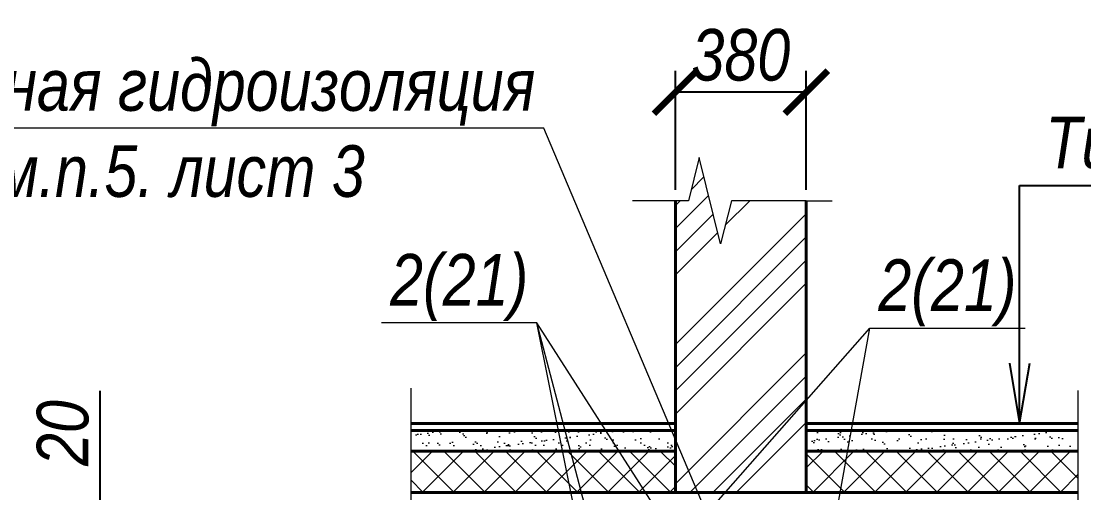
# Model space of a CAD drawing. Header units: millimetres. Extents: x 1582001 to 3303937, y 226471 to 491235.
# Drawn here: x 1839099 to 1845270, y 332241 to 334980 of the extents above; entities that cross this region are included whole.
import ezdxf

# ---------------------------------------------------------------- set-up
doc = ezdxf.new("R2010")
doc.units = ezdxf.units.MM
doc.layers.get('Defpoints').update_dxf_attribs({"color": 255, "lineweight": 30})
doc.layers.add('Размеры', color=7, linetype='Continuous', lineweight=18)
doc.layers.add('Стены несущие', color=7, linetype='Continuous', lineweight=40)
doc.styles.get("Standard").update_dxf_attribs({"font": 'ARIALNI.TTF', "height": 300})
doc.styles.add('Текст', font='ARIALNI.TTF')
doc.dimstyles.new('х2', dxfattribs={"dimscale": 100, "dimtxt": 2.5, "dimasz": 2.5, "dimexe": 1.25, "dimexo": 0.625, "dimtad": 1, "dimdec": 0, "dimlfac": 0.5, "dimtxsty": 'Standard', "dimblk": 'ARCHTICK', "dimcen": 2.5, "dimadec": 0, "dimazin": 0, "dimtfac": 1, "dimtdec": 0, "dimtmove": 0, "dimatfit": 3, "dimfxl": 0, "dimarcsym": 0})

# ---------------------------------------------------------------- blocks, each defined once
blk = doc.blocks.new('_ArchTick')
at = {"color": 0, "linetype": 'ByBlock', "const_width": 0.15}
blk.add_lwpolyline([(-0.5, -0.5), (0.5, 0.5)], dxfattribs=at)
blk = doc.blocks.new('*D1306')
at = {"layer": 'Defpoints', "color": 0, "lineweight": -3, "ltscale": 100, "transparency": 16777216}
for p in [(1842898.6, 334567.7), (1842898.6, 333937.9), (1843658.6, 333937.9)]:
    blk.add_point(p, dxfattribs=at)
at = {"layer": 'Размеры', "color": 0, "lineweight": -2, "ltscale": 100, "transparency": 16777216}
for p, q in [((1842898.6, 334000.4), (1842898.6, 334692.7)), ((1843658.6, 334000.4), (1843658.6, 334692.7)), ((1843658.6, 334567.7), (1842898.6, 334567.7))]:
    blk.add_line(p, q, dxfattribs=at)
at = {"layer": 'Размеры', "color": 0, "lineweight": -2, "ltscale": 100, "transparency": 16777216, "xscale": 250, "yscale": 250, "zscale": 250, "rotation": 180}
blk.add_blockref('_ArchTick', (1842898.6, 334567.7), dxfattribs=at)
at = {"layer": 'Размеры', "color": 0, "lineweight": -2, "ltscale": 100, "transparency": 16777216, "xscale": 250, "yscale": 250, "zscale": 250}
blk.add_blockref('_ArchTick', (1843658.6, 334567.7), dxfattribs=at)
at = {"layer": 'Размеры', "color": 0, "ltscale": 100, "transparency": 16777216, "insert": (1843278.6, 334783.4), "char_height": 300, "attachment_point": 5}
blk.add_mtext('380', dxfattribs=at)
blk = doc.blocks.new('*D1309')
at = {"layer": 'Defpoints', "color": 0, "lineweight": -3, "ltscale": 100, "transparency": 16777216}
for p in [(1839557.4, 331842.6), (1842024.2, 331842.6), (1842024.2, 331802.6)]:
    blk.add_point(p, dxfattribs=at)
at = {"layer": 'Размеры', "color": 0, "lineweight": -2, "ltscale": 100, "transparency": 16777216}
for p, q in [((1839557.4, 331842.6), (1839557.4, 332832.9)), ((1841961.7, 331842.6), (1839432.4, 331842.6)), ((1841961.7, 331802.6), (1839432.4, 331802.6)), ((1839557.4, 331802.6), (1839557.4, 331842.6)), ((1839557.4, 331802.6), (1839557.4, 331552.6))]:
    blk.add_line(p, q, dxfattribs=at)
at = {"layer": 'Размеры', "color": 0, "lineweight": -2, "ltscale": 100, "transparency": 16777216, "xscale": 250, "yscale": 250, "zscale": 250}
for p, rotation in [((1839557.4, 331842.6), 270), ((1839557.4, 331802.6), 90)]:
    blk.add_blockref('_ArchTick', p, dxfattribs=dict(at, rotation=rotation))
at = {"layer": 'Размеры', "color": 0, "ltscale": 100, "transparency": 16777216, "insert": (1839341.7, 332587.8), "char_height": 300, "attachment_point": 5, "rotation": 90}
blk.add_mtext('20', dxfattribs=at)

msp = doc.modelspace()

# ---------------------------------------------------------------- hatches: boundary and pattern name
at = {"layer": 'Размеры', "ltscale": 100}
h = msp.add_hatch(dxfattribs=at)
h.set_pattern_fill('ANSI34', color=256, scale=30, style=0)
h.set_pattern_definition([(45, (310549.8, 53499), (-404.11153, 404.11153), []), (45, (310684.5, 53499), (-404.11153, 404.11153), []), (45, (310819.2, 53499), (-404.11153, 404.11153), []), (45, (310953.9, 53499), (-404.11153, 404.11153), [])])
h.paths.add_polyline_path([(1842898.6, 333937.9), (1842898.6, 332242.6), (1843658.6, 332242.6), (1843658.6, 333937.9), (1843223.6, 333937.9), (1843161.1, 333687.9), (1843036.1, 334187.9), (1842973.6, 333937.9)])
h = msp.add_hatch(dxfattribs=at)
h.set_pattern_fill('AR-SAND', color=256, scale=2, style=0)
h.set_pattern_definition([(37.5, (286050.11, 53498.97), (-3.2000626, 97.8826475), [0, -77.216, 0, -86.36, 0, -82.55]), (7.5, (286050.11, 53498.97), (89.904657, 143.36502), [0, -41.656, 0, -69.596, 0, -26.67]), (327.5, (285987.62, 53498.97), (158.198474, 0.287437), [0, -25.4, 0, -91.44, 0, -119.38]), (317.5, (285987.62, 53498.97), (152.71129, 44.585865), [0, -12.7, 0, -59.944, 0, -68.58])])
h.paths.add_polyline_path([(1842898.6, 332482.6), (1842898.6, 332602.6), (1841361, 332602.6), (1841361, 332482.6)])
h = msp.add_hatch(dxfattribs=at)
h.set_pattern_fill('AR-SAND', color=256, scale=2, style=0)
h.set_pattern_definition([(37.5, (310589.81, 53498.97), (-3.2000626, 97.8826475), [0, -77.216, 0, -86.36, 0, -82.55]), (7.5, (310589.81, 53498.97), (89.904657, 143.36502), [0, -41.656, 0, -69.596, 0, -26.67]), (327.5, (310527.33, 53498.97), (158.198474, 0.287437), [0, -25.4, 0, -91.44, 0, -119.38]), (317.5, (310527.33, 53498.97), (152.71129, 44.585865), [0, -12.7, 0, -59.944, 0, -68.58])])
h.paths.add_polyline_path([(1845236.2, 332482.6), (1845236.2, 332602.6), (1843658.6, 332602.6), (1843658.6, 332482.6)])
h = msp.add_hatch(dxfattribs=at)
h.set_pattern_fill('ANSI37', color=256, scale=40, style=0)
h.set_pattern_definition([(45, (286050.11, 53498.97), (-89.802561, 89.802561), []), (135, (286050.11, 53498.97), (-89.802561, -89.802561), [])])
h.paths.add_polyline_path([(1841361, 332482.6), (1841361, 332242.6), (1842898.6, 332242.6), (1842898.6, 332482.6)])
h = msp.add_hatch(dxfattribs=at)
h.set_pattern_fill('ANSI37', color=256, scale=40, style=0)
h.set_pattern_definition([(45, (310589.81, 53498.97), (-89.802561, 89.802561), []), (135, (310589.81, 53498.97), (-89.802561, -89.802561), [])])
h.paths.add_polyline_path([(1845236.2, 332242.6), (1845236.2, 332482.6), (1843658.6, 332482.6), (1843658.6, 332242.6)])

# ---------------------------------------------------------------- linework, layer by layer
at = {"layer": 'Размеры', "lineweight": 9, "ltscale": 100}
for p, q in [((1842135, 334359.9), (1836790.5, 334359.9)), ((1843199.3, 331842.6), (1842135, 334359.9)), ((1842093.9, 333228.5), (1841191.8, 333228.5)), ((1842781.8, 329804.6), (1842093.9, 333228.5)), ((1843773.8, 330604.6), (1842093.9, 333228.5)), ((1842781.8, 330604.6), (1842093.9, 333228.5)), ((1842781.4, 331782.6), (1844027.1, 333197.2)), ((1843773.4, 331782.6), (1844027.1, 333197.2)), ((1844027.1, 333197.2), (1844929.3, 333197.2))]:
    msp.add_line(p, q, dxfattribs=at)
at = {"layer": 'Размеры', "lineweight": 25, "ltscale": 100}
for p, q in [((1844897.7, 332642.6), (1844897.7, 334026.3)), ((1844897.7, 334026.3), (1848632.1, 334026.3)), ((1844839, 332993.2), (1844897.7, 332642.6)), ((1844897.7, 332642.6), (1844956.4, 332993.2))]:
    msp.add_line(p, q, dxfattribs=at)
at = {"layer": 'Размеры', "linetype": 'Continuous', "ltscale": 50}
for p, q in [((1842798.6, 333937.9), (1842648.6, 333937.9)), ((1843658.6, 333937.9), (1843808.6, 333937.9))]:
    msp.add_line(p, q, dxfattribs=at)
for points in [[(1843658.6, 333937.9), (1843223.6, 333937.9), (1843161.1, 333687.9), (1843036.1, 334187.9), (1842973.6, 333937.9), (1842798.6, 333937.9)], [(1841361, 332847.9), (1841361, 330831), (1841611, 330768.5), (1841111, 330643.5), (1841361, 330581), (1841361, 328841.1)], [(1845236.2, 332834.5), (1845236.2, 330817.6), (1845486.2, 330755.1), (1844986.2, 330630.1), (1845236.2, 330567.6), (1845236.2, 328827.7)]]:
    msp.add_lwpolyline(points, dxfattribs=at)
at = {"layer": 'Стены несущие'}
for p, q in [((1842898.6, 332242.6), (1842898.6, 333937.9)), ((1843658.6, 332242.6), (1843658.6, 333937.9)), ((1842898.6, 332642.6), (1841361, 332642.6)), ((1842898.6, 332602.6), (1841361, 332602.6)), ((1843658.6, 332642.6), (1845236.2, 332642.6)), ((1843658.6, 332602.6), (1845236.2, 332602.6)), ((1842898.6, 332482.6), (1841361, 332482.6)), ((1843658.6, 332482.6), (1845236.2, 332482.6)), ((1841361, 332242.6), (1845236.2, 332242.6)), ((1842965.9, 332242.6), (1841361, 332242.6)), ((1842938.6, 332242.6), (1845236.2, 332242.6))]:
    msp.add_line(p, q, dxfattribs=at)

# ---------------------------------------------------------------- texts
at = {"layer": 'Размеры', "lineweight": 9, "ltscale": 100, "style": 'Текст'}
for s, p in [('Горизонтальная гидроизоляция', (1836840.5, 334459.9)), ('см.прим.п.5. лист 3', (1837888.3, 333959.9)), ('2(21)', (1841241.8, 333328.5)), ('2(21)', (1844077.1, 333297.2))]:
    msp.add_text(s, height=300, dxfattribs=at).set_placement(p)
at = {"layer": 'Размеры', "lineweight": 25, "ltscale": 100}
msp.add_text('Тип пола по проекту', height=300, dxfattribs=at).set_placement((1845047.7, 334126.3))

# ---------------------------------------------------------------- dimensions: what is measured, and where the dimension line sits
at = {"layer": 'Размеры', "ltscale": 100}
dim = msp.add_linear_dim(base=(1842898.6, 334567.7), p1=(1843658.6, 333937.9), p2=(1842898.6, 333937.9), dimstyle='х2', override={"dimscale": 100, "dimlfac": 0.5, "dimtxsty": 'Standard', "dimblk1": 'ArchTick', "dimblk2": 'ArchTick', "dimsah": 1, "dimtmove": 0, "dimtolj": 0}, dxfattribs=at)
dim.commit()
dim.dimension.update_dxf_attribs({"geometry": '*D1306', "text_midpoint": (1843278.6, 334783.4)})
dim = msp.add_linear_dim(base=(1839557.4, 331842.6), p1=(1842024.2, 331802.6), p2=(1842024.2, 331842.6), angle=90, dimstyle='х2', override={"dimscale": 100, "dimlfac": 0.5, "dimtxsty": 'Standard', "dimblk1": 'ArchTick', "dimblk2": 'ArchTick', "dimsah": 1, "dimtmove": 0, "dimtolj": 0}, dxfattribs=at)
dim.commit()
dim.dimension.update_dxf_attribs({"geometry": '*D1309', "text_midpoint": (1839341.7, 332587.8)})

doc.saveas('drawing.dxf')
